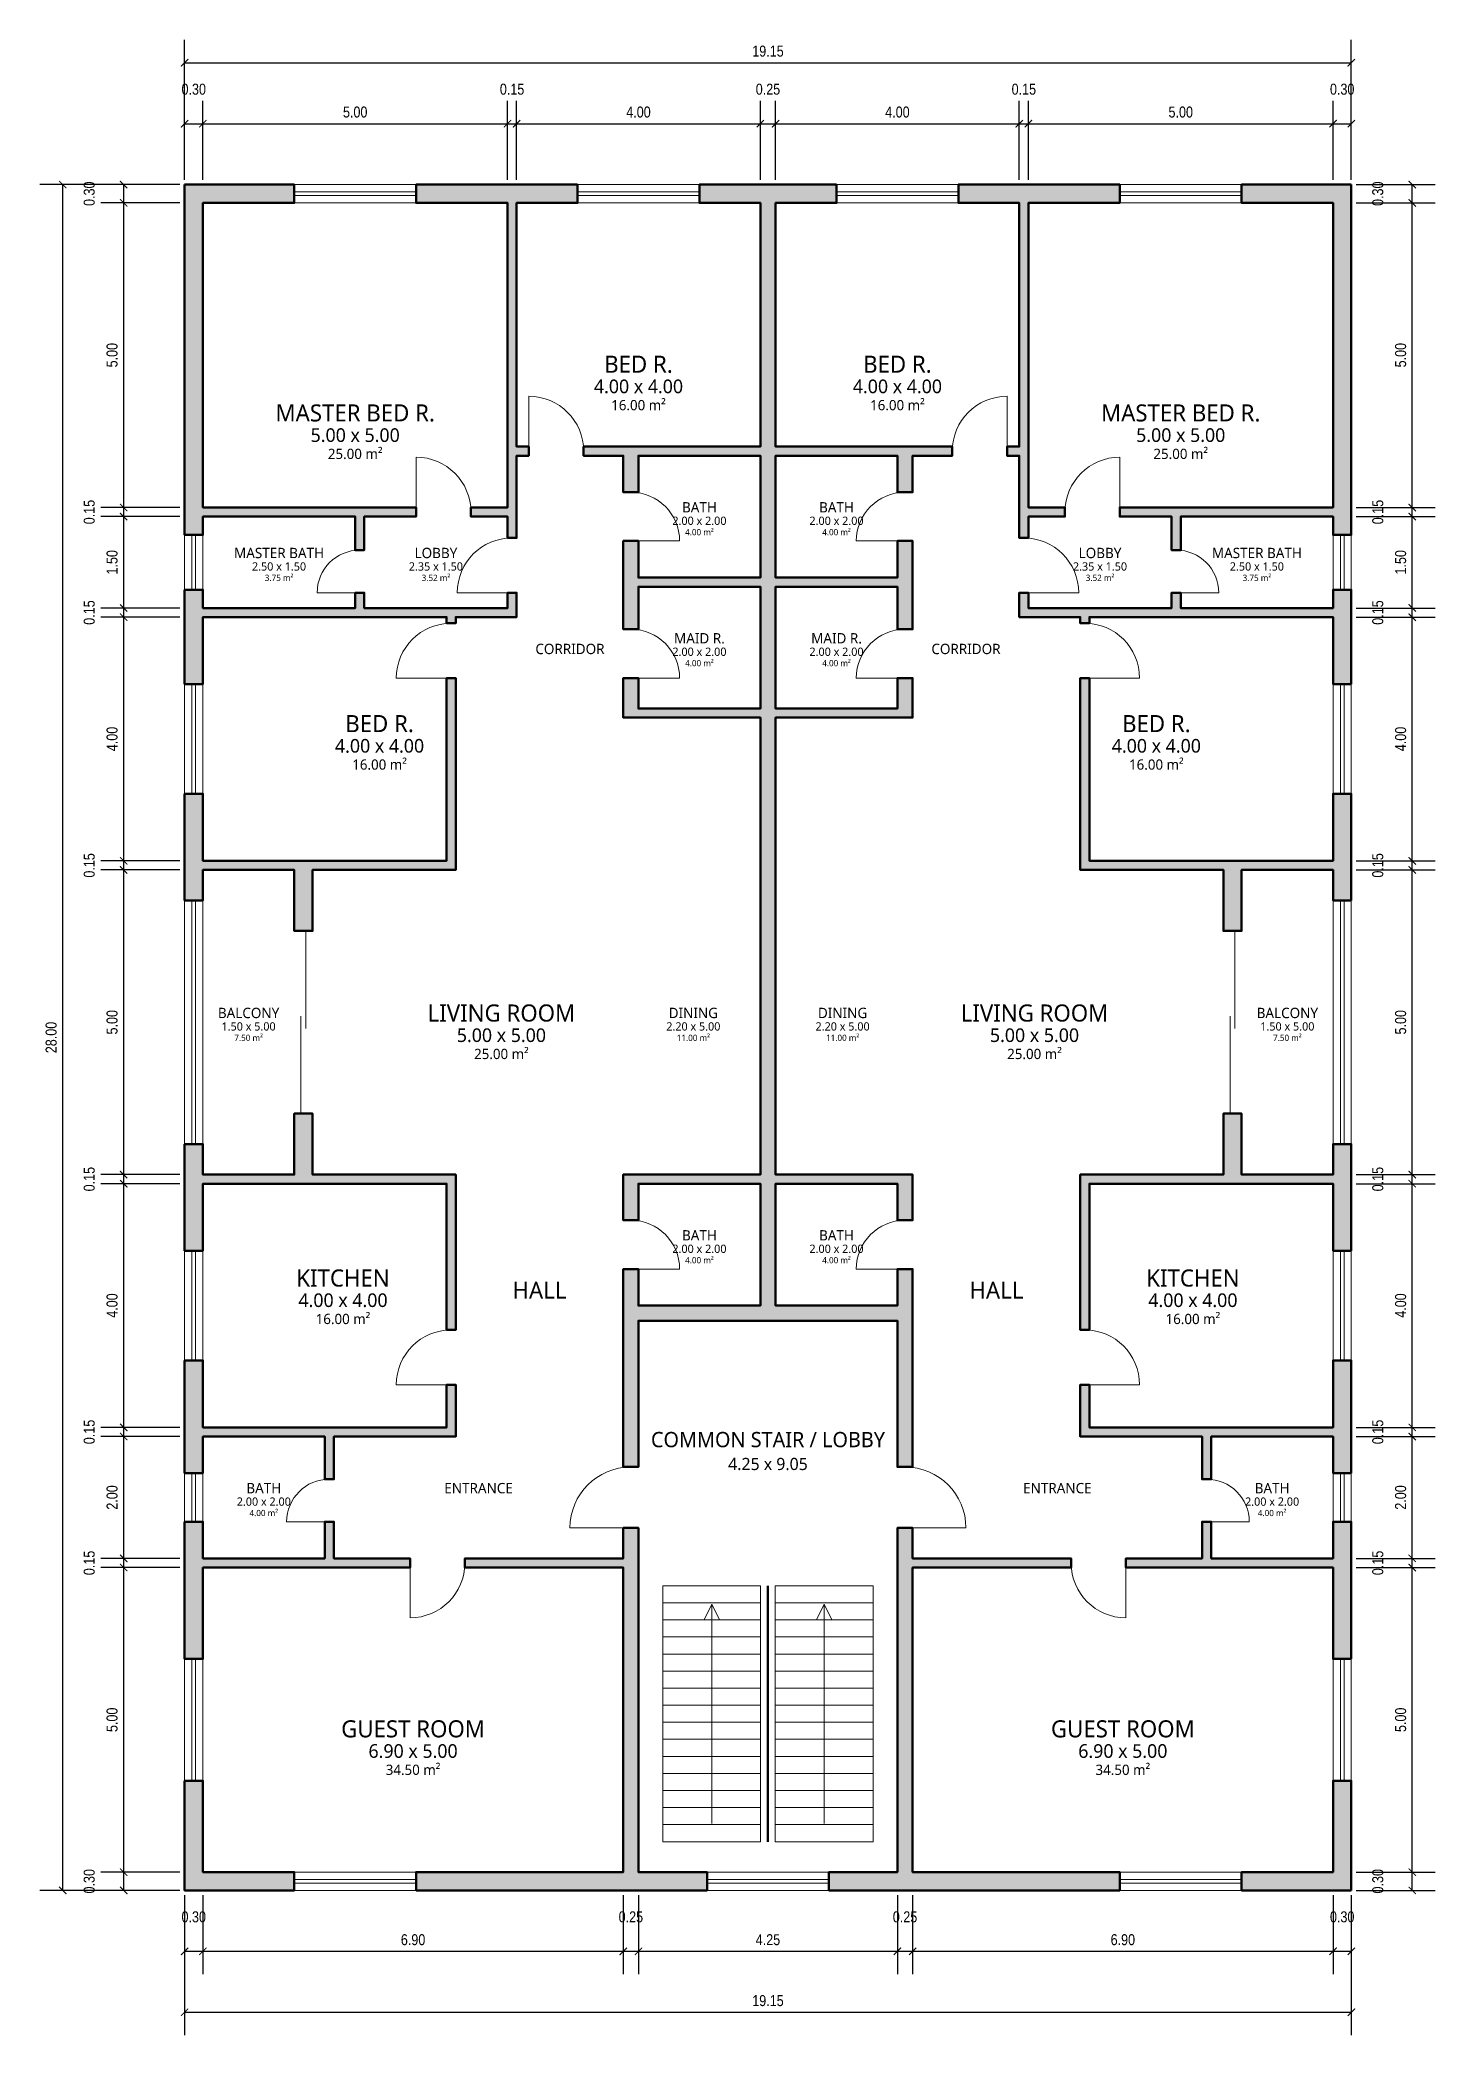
# Model space of a CAD drawing. Header units: metres. Extents: x -2.4 to 20.5, y -2.4 to 30.4.
import ezdxf
from ezdxf.enums import TextEntityAlignment as Align

# ---------------------------------------------------------------- set-up
doc = ezdxf.new("R2010")
doc.units = ezdxf.units.M
for name, color, linetype, lineweight in [('A-ANNO-DIMS', 1, 'Continuous', 18), ('A-DOOR', 3, 'Continuous', 18), ('A-FLOR-STRS', 6, 'Continuous', 18), ('A-GLAZ', 4, 'Continuous', 18), ('A-WALL', 7, 'Continuous', 50), ('A-WALL-PATT', 8, 'Continuous', 0)]:
    doc.layers.add(name, color=color, linetype=linetype, lineweight=lineweight)
doc.layers.add('A-ANNO-TEXT', color=7, linetype='Continuous', lineweight=25, true_color=0x000000)
doc.layers.add('A-AREA', color=7, linetype='Continuous', lineweight=9, true_color=0x000000)
doc.styles.add('OpenSans', font='OpenSans-Regular.ttf')
doc.styles.add('OpenSansCondensed-Light', font='OpenSansCondensed-Light.ttf')
doc.dimstyles.new('EZDXF', dxfattribs={"dimtxt": 0.25, "dimasz": 0.175, "dimexe": 0.375, "dimexo": 0.125, "dimgap": 0.1, "dimtad": 1, "dimlfac": 100, "dimzin": 12, "dimdsep": 46, "dimtxsty": 'OpenSansCondensed-Light', "dimblk": 'ARCHTICK', "dimcen": 2.5, "dimazin": 3, "dimtfac": 0.5, "dimtmove": 2, "dimatfit": 3})

# ---------------------------------------------------------------- blocks, each defined once
blk = doc.blocks.new('_ARCHTICK')
at = {"color": 0, "linetype": 'BYBLOCK', "const_width": 0.15}
blk.add_lwpolyline([(-0.5, -0.5), (0.5, 0.5)], dxfattribs=at)

msp = doc.modelspace()

# ---------------------------------------------------------------- hatches: boundary and pattern name
at = {"layer": 'A-WALL-PATT'}
for points in [[(0, 28), (1.8, 28), (1.8, 27.7), (0.3, 27.7), (0.3, 22.7), (3.8, 22.7), (3.8, 22.55), (2.95, 22.55), (2.95, 22), (2.8, 22), (2.8, 22.55), (0.3, 22.55), (0.3, 22.25), (0, 22.25), (0, 28)], [(6.45, 28), (6.45, 27.7), (5.45, 27.7), (5.45, 23.7), (5.65, 23.7), (5.65, 23.55), (5.45, 23.55), (5.45, 22.2), (5.3, 22.2), (5.3, 22.55), (4.7, 22.55), (4.7, 22.7), (5.3, 22.7), (5.3, 27.7), (3.8, 27.7), (3.8, 28), (6.45, 28)], [(10.7, 28), (10.7, 27.7), (9.7, 27.7), (9.7, 23.7), (12.6, 23.7), (12.6, 23.55), (11.95, 23.55), (11.95, 22.95), (11.7, 22.95), (11.7, 23.55), (9.7, 23.55), (9.7, 21.55), (11.7, 21.55), (11.7, 22.15), (11.95, 22.15), (11.95, 20.7), (11.7, 20.7), (11.7, 21.4), (9.7, 21.4), (9.7, 19.4), (11.7, 19.4), (11.7, 19.9), (11.95, 19.9), (11.95, 19.25), (11.7, 19.25), (11.65, 19.25), (9.7, 19.25), (9.7, 16.95), (9.7, 16.9), (9.7, 16.75), (9.7, 16.7), (9.7, 11.75), (11.85, 11.75), (11.9, 11.75), (11.95, 11.75), (11.95, 11.6), (11.95, 11.55), (11.95, 11), (11.7, 11), (11.7, 11.6), (9.7, 11.6), (9.7, 9.6), (11.7, 9.6), (11.7, 10.2), (11.95, 10.2), (11.95, 7.65), (11.95, 7.6), (11.95, 7.45), (11.95, 7.4), (11.95, 6.95), (11.7, 6.95), (11.7, 9.35), (7.45, 9.35), (7.45, 6.95), (7.2, 6.95), (7.2, 7.4), (7.2, 7.45), (7.2, 7.6), (7.2, 7.65), (7.2, 10.2), (7.45, 10.2), (7.45, 9.6), (9.45, 9.6), (9.45, 11.6), (7.45, 11.6), (7.45, 11), (7.2, 11), (7.2, 11.55), (7.2, 11.6), (7.2, 11.75), (7.25, 11.75), (7.3, 11.75), (9.45, 11.75), (9.45, 16.7), (9.45, 16.75), (9.45, 16.9), (9.45, 16.95), (9.45, 19.25), (7.5, 19.25), (7.45, 19.25), (7.2, 19.25), (7.2, 19.9), (7.45, 19.9), (7.45, 19.4), (9.45, 19.4), (9.45, 21.4), (7.45, 21.4), (7.45, 20.7), (7.2, 20.7), (7.2, 22.15), (7.45, 22.15), (7.45, 21.55), (9.45, 21.55), (9.45, 23.55), (7.45, 23.55), (7.45, 22.95), (7.2, 22.95), (7.2, 23.55), (6.55, 23.55), (6.55, 23.7), (9.45, 23.7), (9.45, 27.7), (8.45, 27.7), (8.45, 28), (10.7, 28)], [(15.35, 28), (15.35, 27.7), (13.85, 27.7), (13.85, 22.7), (14.45, 22.7), (14.45, 22.55), (13.85, 22.55), (13.85, 22.2), (13.7, 22.2), (13.7, 23.55), (13.5, 23.55), (13.5, 23.7), (13.7, 23.7), (13.7, 27.7), (12.7, 27.7), (12.7, 28), (15.35, 28)], [(19.15, 28), (19.15, 22.25), (18.85, 22.25), (18.85, 22.55), (16.35, 22.55), (16.35, 22), (16.2, 22), (16.2, 22.55), (15.35, 22.55), (15.35, 22.7), (18.85, 22.7), (18.85, 27.7), (17.35, 27.7), (17.35, 28), (19.15, 28)], [(0, 21.35), (0.3, 21.35), (0.3, 21.05), (2.8, 21.05), (2.8, 21.3), (2.95, 21.3), (2.95, 21.05), (5.3, 21.05), (5.3, 21.3), (5.45, 21.3), (5.45, 20.9), (4.45, 20.9), (4.45, 20.8), (4.3, 20.8), (4.3, 20.9), (0.3, 20.9), (0.3, 19.8), (0, 19.8), (0, 21.35)], [(19.15, 19.8), (18.85, 19.8), (18.85, 20.9), (14.85, 20.9), (14.85, 20.8), (14.7, 20.8), (14.7, 20.9), (13.7, 20.9), (13.7, 21.3), (13.85, 21.3), (13.85, 21.05), (16.2, 21.05), (16.2, 21.3), (16.35, 21.3), (16.35, 21.05), (18.85, 21.05), (18.85, 21.35), (19.15, 21.35), (19.15, 19.8)], [(0, 18), (0.3, 18), (0.3, 16.9), (4.3, 16.9), (4.3, 19.9), (4.45, 19.9), (4.45, 16.95), (4.45, 16.9), (4.45, 16.75), (2.1, 16.75), (2.1, 15.75), (1.8, 15.75), (1.8, 16.75), (0.3, 16.75), (0.3, 16.25), (0, 16.25), (0, 18)], [(19.15, 16.25), (18.85, 16.25), (18.85, 16.75), (17.35, 16.75), (17.35, 15.75), (17.05, 15.75), (17.05, 16.75), (14.7, 16.75), (14.7, 16.9), (14.7, 16.95), (14.7, 19.9), (14.85, 19.9), (14.85, 16.9), (18.85, 16.9), (18.85, 18), (19.15, 18), (19.15, 16.25)], [(0, 12.25), (0.3, 12.25), (0.3, 11.75), (1.8, 11.75), (1.8, 12.75), (2.1, 12.75), (2.1, 11.75), (4.45, 11.75), (4.45, 11.6), (4.45, 11.55), (4.45, 9.2), (4.3, 9.2), (4.3, 11.6), (0.3, 11.6), (0.3, 10.5), (0, 10.5), (0, 12.25)], [(19.15, 10.5), (18.85, 10.5), (18.85, 11.6), (14.85, 11.6), (14.85, 9.2), (14.7, 9.2), (14.7, 11.55), (14.7, 11.6), (14.7, 11.75), (17.05, 11.75), (17.05, 12.75), (17.35, 12.75), (17.35, 11.75), (18.85, 11.75), (18.85, 12.25), (19.15, 12.25), (19.15, 10.5)], [(0, 8.7), (0.3, 8.7), (0.3, 7.6), (4.3, 7.6), (4.3, 8.3), (4.45, 8.3), (4.45, 7.65), (4.45, 7.6), (4.45, 7.45), (2.45, 7.45), (2.45, 6.75), (2.3, 6.75), (2.3, 7.45), (0.3, 7.45), (0.3, 6.85), (0, 6.85), (0, 8.7)], [(19.15, 6.85), (18.85, 6.85), (18.85, 7.45), (16.85, 7.45), (16.85, 6.75), (16.7, 6.75), (16.7, 7.45), (14.7, 7.45), (14.7, 7.6), (14.7, 7.65), (14.7, 8.3), (14.85, 8.3), (14.85, 7.6), (18.85, 7.6), (18.85, 8.7), (19.15, 8.7), (19.15, 6.85)], [(0, 6.05), (0.3, 6.05), (0.3, 5.45), (2.3, 5.45), (2.3, 6.05), (2.45, 6.05), (2.45, 5.45), (3.7, 5.45), (3.7, 5.3), (0.3, 5.3), (0.3, 3.8), (0, 3.8), (0, 6.05)], [(3.8, 0), (3.8, 0.3), (7.2, 0.3), (7.2, 5.3), (4.6, 5.3), (4.6, 5.45), (7.2, 5.45), (7.2, 5.95), (7.45, 5.95), (7.45, 0.3), (8.575, 0.3), (8.575, 0), (3.8, 0)], [(10.575, 0), (10.575, 0.3), (11.7, 0.3), (11.7, 5.95), (11.95, 5.95), (11.95, 5.45), (14.55, 5.45), (14.55, 5.3), (11.95, 5.3), (11.95, 0.3), (15.35, 0.3), (15.35, 0), (10.575, 0)], [(19.15, 3.8), (18.85, 3.8), (18.85, 5.3), (15.45, 5.3), (15.45, 5.45), (16.7, 5.45), (16.7, 6.05), (16.85, 6.05), (16.85, 5.45), (18.85, 5.45), (18.85, 6.05), (19.15, 6.05), (19.15, 3.8)], [(0, 1.8), (0.3, 1.8), (0.3, 0.3), (1.8, 0.3), (1.8, 0), (0, 0), (0, 1.8)], [(19.15, 0), (17.35, 0), (17.35, 0.3), (18.85, 0.3), (18.85, 1.8), (19.15, 1.8), (19.15, 0)]]:
    msp.add_hatch(color=8, dxfattribs=at).paths.add_polyline_path(points)

# ---------------------------------------------------------------- linework, layer by layer
at = {"layer": 'A-DOOR'}
for p, q in [((5.65, 23.625), (5.65, 24.525)), ((13.5, 23.625), (13.5, 24.525)), ((3.8, 22.625), (3.8, 23.525)), ((15.35, 22.625), (15.35, 23.525)), ((7.325, 22.15), (8.125, 22.15)), ((11.825, 22.15), (11.025, 22.15)), ((2.875, 21.3), (2.175, 21.3)), ((5.375, 21.3), (4.475, 21.3)), ((13.775, 21.3), (14.675, 21.3)), ((16.275, 21.3), (16.975, 21.3)), ((4.375, 19.9), (3.475, 19.9)), ((7.325, 19.9), (8.125, 19.9)), ((11.825, 19.9), (11.025, 19.9)), ((14.775, 19.9), (15.675, 19.9)), ((1.99, 14.15), (1.99, 15.75)), ((17.24, 14.15), (17.24, 15.75)), ((1.91, 12.75), (1.91, 14.35)), ((17.16, 12.75), (17.16, 14.35)), ((7.325, 10.2), (8.125, 10.2)), ((11.825, 10.2), (11.025, 10.2)), ((4.375, 8.3), (3.475, 8.3)), ((14.775, 8.3), (15.675, 8.3)), ((2.375, 6.05), (1.675, 6.05)), ((7.325, 5.95), (6.325, 5.95)), ((11.825, 5.95), (12.825, 5.95)), ((16.775, 6.05), (17.475, 6.05)), ((3.7, 5.375), (3.7, 4.475)), ((15.45, 5.375), (15.45, 4.475))]:
    msp.add_line(p, q, dxfattribs=at)
for centre, radius, start, end in [((5.65, 23.625), 0.9, 0, 90), ((13.5, 23.625), 0.9, 90, 180), ((3.8, 22.625), 0.9, 0, 90), ((15.35, 22.625), 0.9, 90, 180), ((7.325, 22.15), 0.8, 0, 90), ((11.825, 22.15), 0.8, 90, 180), ((2.875, 21.3), 0.7, 90, 180), ((5.375, 21.3), 0.9, 90, 180), ((13.775, 21.3), 0.9, 0, 90), ((16.275, 21.3), 0.7, 0, 90), ((4.375, 19.9), 0.9, 90, 180), ((7.325, 19.9), 0.8, 0, 90), ((11.825, 19.9), 0.8, 90, 180), ((14.775, 19.9), 0.9, 0, 90), ((7.325, 10.2), 0.8, 0, 90), ((11.825, 10.2), 0.8, 90, 180), ((4.375, 8.3), 0.9, 90, 180), ((14.775, 8.3), 0.9, 0, 90), ((7.325, 5.95), 1, 90, 180), ((11.825, 5.95), 1, 0, 90), ((2.375, 6.05), 0.7, 90, 180), ((16.775, 6.05), 0.7, 0, 90), ((3.7, 5.375), 0.9, 270, 0), ((15.45, 5.375), 0.9, 180, 270)]:
    msp.add_arc(centre, radius, start, end, dxfattribs=at)
at = {"layer": 'A-FLOR-STRS'}
for p, q in [((7.85, 4.72), (9.455, 4.72)), ((8.652, 1.1), (8.652, 4.7)), ((9.695, 4.72), (11.3, 4.72)), ((10.497, 1.1), (10.497, 4.7)), ((7.85, 4.44), (9.455, 4.44)), ((9.695, 4.44), (11.3, 4.44)), ((7.85, 4.16), (9.455, 4.16)), ((9.695, 4.16), (11.3, 4.16)), ((7.85, 3.88), (9.455, 3.88)), ((9.695, 3.88), (11.3, 3.88)), ((7.85, 3.6), (9.455, 3.6)), ((7.85, 3.32), (9.455, 3.32)), ((9.695, 3.6), (11.3, 3.6)), ((9.695, 3.32), (11.3, 3.32)), ((7.85, 3.04), (9.455, 3.04)), ((9.695, 3.04), (11.3, 3.04)), ((7.85, 2.76), (9.455, 2.76)), ((9.695, 2.76), (11.3, 2.76)), ((7.85, 2.48), (9.455, 2.48)), ((9.695, 2.48), (11.3, 2.48)), ((7.85, 2.2), (9.455, 2.2)), ((9.695, 2.2), (11.3, 2.2)), ((7.85, 1.92), (9.455, 1.92)), ((7.85, 1.64), (9.455, 1.64)), ((9.695, 1.92), (11.3, 1.92)), ((9.695, 1.64), (11.3, 1.64)), ((7.85, 1.36), (9.455, 1.36)), ((9.695, 1.36), (11.3, 1.36)), ((7.85, 1.08), (9.455, 1.08)), ((9.695, 1.08), (11.3, 1.08))]:
    msp.add_line(p, q, dxfattribs=at)
for points in [[(7.85, 0.8), (9.455, 0.8), (9.455, 5), (7.85, 5)], [(9.695, 0.8), (11.3, 0.8), (11.3, 5), (9.695, 5)]]:
    msp.add_lwpolyline(points, close=True, dxfattribs=at)
for points in [[(8.533, 4.45), (8.652, 4.7), (8.772, 4.45)], [(10.377, 4.45), (10.497, 4.7), (10.617, 4.45)]]:
    msp.add_lwpolyline(points, dxfattribs=at)
at = {"layer": 'A-GLAZ'}
for p, q in [((1.8, 27.88), (3.8, 27.88)), ((6.45, 27.88), (8.45, 27.88)), ((10.7, 27.88), (12.7, 27.88)), ((15.35, 27.88), (17.35, 27.88)), ((1.8, 27.82), (3.8, 27.82)), ((6.45, 27.82), (8.45, 27.82)), ((10.7, 27.82), (12.7, 27.82)), ((15.35, 27.82), (17.35, 27.82)), ((0.12, 21.35), (0.12, 22.25)), ((0.18, 21.35), (0.18, 22.25)), ((18.97, 21.35), (18.97, 22.25)), ((19.03, 21.35), (19.03, 22.25)), ((0.12, 18), (0.12, 19.8)), ((0.18, 18), (0.18, 19.8)), ((18.97, 18), (18.97, 19.8)), ((19.03, 18), (19.03, 19.8)), ((0.12, 12.25), (0.12, 16.25)), ((0.18, 12.25), (0.18, 16.25)), ((18.97, 12.25), (18.97, 16.25)), ((19.03, 12.25), (19.03, 16.25)), ((0.12, 8.7), (0.12, 10.5)), ((0.18, 8.7), (0.18, 10.5)), ((18.97, 8.7), (18.97, 10.5)), ((19.03, 8.7), (19.03, 10.5)), ((0.12, 6.05), (0.12, 6.85)), ((0.18, 6.05), (0.18, 6.85)), ((18.97, 6.05), (18.97, 6.85)), ((19.03, 6.05), (19.03, 6.85)), ((0.12, 1.8), (0.12, 3.8)), ((0.18, 1.8), (0.18, 3.8)), ((18.97, 1.8), (18.97, 3.8)), ((19.03, 1.8), (19.03, 3.8)), ((1.8, 0.18), (3.8, 0.18)), ((1.8, 0.12), (3.8, 0.12)), ((8.575, 0.18), (10.575, 0.18)), ((8.575, 0.12), (10.575, 0.12)), ((15.35, 0.18), (17.35, 0.18)), ((15.35, 0.12), (17.35, 0.12))]:
    msp.add_line(p, q, dxfattribs=at)
for points in [[(1.8, 27.7), (3.8, 27.7), (3.8, 28), (1.8, 28)], [(6.45, 27.7), (8.45, 27.7), (8.45, 28), (6.45, 28)], [(10.7, 27.7), (12.7, 27.7), (12.7, 28), (10.7, 28)], [(15.35, 27.7), (17.35, 27.7), (17.35, 28), (15.35, 28)], [(0, 21.35), (0.3, 21.35), (0.3, 22.25), (0, 22.25)], [(18.85, 21.35), (19.15, 21.35), (19.15, 22.25), (18.85, 22.25)], [(0, 18), (0.3, 18), (0.3, 19.8), (0, 19.8)], [(18.85, 18), (19.15, 18), (19.15, 19.8), (18.85, 19.8)], [(0, 12.25), (0.3, 12.25), (0.3, 16.25), (0, 16.25)], [(18.85, 12.25), (19.15, 12.25), (19.15, 16.25), (18.85, 16.25)], [(0, 8.7), (0.3, 8.7), (0.3, 10.5), (0, 10.5)], [(18.85, 8.7), (19.15, 8.7), (19.15, 10.5), (18.85, 10.5)], [(0, 6.05), (0.3, 6.05), (0.3, 6.85), (0, 6.85)], [(18.85, 6.05), (19.15, 6.05), (19.15, 6.85), (18.85, 6.85)], [(0, 1.8), (0.3, 1.8), (0.3, 3.8), (0, 3.8)], [(18.85, 1.8), (19.15, 1.8), (19.15, 3.8), (18.85, 3.8)], [(1.8, 0), (3.8, 0), (3.8, 0.3), (1.8, 0.3)], [(8.575, 0), (10.575, 0), (10.575, 0.3), (8.575, 0.3)], [(15.35, 0), (17.35, 0), (17.35, 0.3), (15.35, 0.3)]]:
    msp.add_lwpolyline(points, close=True, dxfattribs=at)
at = {"layer": 'A-WALL'}
msp.add_line((9.575, 0.8), (9.575, 5), dxfattribs=at)
for points in [[(0, 28), (1.8, 28), (1.8, 27.7), (0.3, 27.7), (0.3, 22.7), (3.8, 22.7), (3.8, 22.55), (2.95, 22.55), (2.95, 22), (2.8, 22), (2.8, 22.55), (0.3, 22.55), (0.3, 22.25), (0, 22.25), (0, 28)], [(6.45, 28), (6.45, 27.7), (5.45, 27.7), (5.45, 23.7), (5.65, 23.7), (5.65, 23.55), (5.45, 23.55), (5.45, 22.2), (5.3, 22.2), (5.3, 22.55), (4.7, 22.55), (4.7, 22.7), (5.3, 22.7), (5.3, 27.7), (3.8, 27.7), (3.8, 28), (6.45, 28)], [(10.7, 28), (10.7, 27.7), (9.7, 27.7), (9.7, 23.7), (12.6, 23.7), (12.6, 23.55), (11.95, 23.55), (11.95, 22.95), (11.7, 22.95), (11.7, 23.55), (9.7, 23.55), (9.7, 21.55), (11.7, 21.55), (11.7, 22.15), (11.95, 22.15), (11.95, 20.7), (11.7, 20.7), (11.7, 21.4), (9.7, 21.4), (9.7, 19.4), (11.7, 19.4), (11.7, 19.9), (11.95, 19.9), (11.95, 19.25), (11.7, 19.25), (11.65, 19.25), (9.7, 19.25), (9.7, 16.95), (9.7, 16.9), (9.7, 16.75), (9.7, 16.7), (9.7, 11.75), (11.85, 11.75), (11.9, 11.75), (11.95, 11.75), (11.95, 11.6), (11.95, 11.55), (11.95, 11), (11.7, 11), (11.7, 11.6), (9.7, 11.6), (9.7, 9.6), (11.7, 9.6), (11.7, 10.2), (11.95, 10.2), (11.95, 7.65), (11.95, 7.6), (11.95, 7.45), (11.95, 7.4), (11.95, 6.95), (11.7, 6.95), (11.7, 9.35), (7.45, 9.35), (7.45, 6.95), (7.2, 6.95), (7.2, 7.4), (7.2, 7.45), (7.2, 7.6), (7.2, 7.65), (7.2, 10.2), (7.45, 10.2), (7.45, 9.6), (9.45, 9.6), (9.45, 11.6), (7.45, 11.6), (7.45, 11), (7.2, 11), (7.2, 11.55), (7.2, 11.6), (7.2, 11.75), (7.25, 11.75), (7.3, 11.75), (9.45, 11.75), (9.45, 16.7), (9.45, 16.75), (9.45, 16.9), (9.45, 16.95), (9.45, 19.25), (7.5, 19.25), (7.45, 19.25), (7.2, 19.25), (7.2, 19.9), (7.45, 19.9), (7.45, 19.4), (9.45, 19.4), (9.45, 21.4), (7.45, 21.4), (7.45, 20.7), (7.2, 20.7), (7.2, 22.15), (7.45, 22.15), (7.45, 21.55), (9.45, 21.55), (9.45, 23.55), (7.45, 23.55), (7.45, 22.95), (7.2, 22.95), (7.2, 23.55), (6.55, 23.55), (6.55, 23.7), (9.45, 23.7), (9.45, 27.7), (8.45, 27.7), (8.45, 28), (10.7, 28)], [(15.35, 28), (15.35, 27.7), (13.85, 27.7), (13.85, 22.7), (14.45, 22.7), (14.45, 22.55), (13.85, 22.55), (13.85, 22.2), (13.7, 22.2), (13.7, 23.55), (13.5, 23.55), (13.5, 23.7), (13.7, 23.7), (13.7, 27.7), (12.7, 27.7), (12.7, 28), (15.35, 28)], [(19.15, 28), (19.15, 22.25), (18.85, 22.25), (18.85, 22.55), (16.35, 22.55), (16.35, 22), (16.2, 22), (16.2, 22.55), (15.35, 22.55), (15.35, 22.7), (18.85, 22.7), (18.85, 27.7), (17.35, 27.7), (17.35, 28), (19.15, 28)], [(0, 21.35), (0.3, 21.35), (0.3, 21.05), (2.8, 21.05), (2.8, 21.3), (2.95, 21.3), (2.95, 21.05), (5.3, 21.05), (5.3, 21.3), (5.45, 21.3), (5.45, 20.9), (4.45, 20.9), (4.45, 20.8), (4.3, 20.8), (4.3, 20.9), (0.3, 20.9), (0.3, 19.8), (0, 19.8), (0, 21.35)], [(19.15, 19.8), (18.85, 19.8), (18.85, 20.9), (14.85, 20.9), (14.85, 20.8), (14.7, 20.8), (14.7, 20.9), (13.7, 20.9), (13.7, 21.3), (13.85, 21.3), (13.85, 21.05), (16.2, 21.05), (16.2, 21.3), (16.35, 21.3), (16.35, 21.05), (18.85, 21.05), (18.85, 21.35), (19.15, 21.35), (19.15, 19.8)], [(0, 18), (0.3, 18), (0.3, 16.9), (4.3, 16.9), (4.3, 19.9), (4.45, 19.9), (4.45, 16.95), (4.45, 16.9), (4.45, 16.75), (2.1, 16.75), (2.1, 15.75), (1.8, 15.75), (1.8, 16.75), (0.3, 16.75), (0.3, 16.25), (0, 16.25), (0, 18)], [(19.15, 16.25), (18.85, 16.25), (18.85, 16.75), (17.35, 16.75), (17.35, 15.75), (17.05, 15.75), (17.05, 16.75), (14.7, 16.75), (14.7, 16.9), (14.7, 16.95), (14.7, 19.9), (14.85, 19.9), (14.85, 16.9), (18.85, 16.9), (18.85, 18), (19.15, 18), (19.15, 16.25)], [(0, 12.25), (0.3, 12.25), (0.3, 11.75), (1.8, 11.75), (1.8, 12.75), (2.1, 12.75), (2.1, 11.75), (4.45, 11.75), (4.45, 11.6), (4.45, 11.55), (4.45, 9.2), (4.3, 9.2), (4.3, 11.6), (0.3, 11.6), (0.3, 10.5), (0, 10.5), (0, 12.25)], [(19.15, 10.5), (18.85, 10.5), (18.85, 11.6), (14.85, 11.6), (14.85, 9.2), (14.7, 9.2), (14.7, 11.55), (14.7, 11.6), (14.7, 11.75), (17.05, 11.75), (17.05, 12.75), (17.35, 12.75), (17.35, 11.75), (18.85, 11.75), (18.85, 12.25), (19.15, 12.25), (19.15, 10.5)], [(0, 8.7), (0.3, 8.7), (0.3, 7.6), (4.3, 7.6), (4.3, 8.3), (4.45, 8.3), (4.45, 7.65), (4.45, 7.6), (4.45, 7.45), (2.45, 7.45), (2.45, 6.75), (2.3, 6.75), (2.3, 7.45), (0.3, 7.45), (0.3, 6.85), (0, 6.85), (0, 8.7)], [(19.15, 6.85), (18.85, 6.85), (18.85, 7.45), (16.85, 7.45), (16.85, 6.75), (16.7, 6.75), (16.7, 7.45), (14.7, 7.45), (14.7, 7.6), (14.7, 7.65), (14.7, 8.3), (14.85, 8.3), (14.85, 7.6), (18.85, 7.6), (18.85, 8.7), (19.15, 8.7), (19.15, 6.85)], [(0, 6.05), (0.3, 6.05), (0.3, 5.45), (2.3, 5.45), (2.3, 6.05), (2.45, 6.05), (2.45, 5.45), (3.7, 5.45), (3.7, 5.3), (0.3, 5.3), (0.3, 3.8), (0, 3.8), (0, 6.05)], [(3.8, 0), (3.8, 0.3), (7.2, 0.3), (7.2, 5.3), (4.6, 5.3), (4.6, 5.45), (7.2, 5.45), (7.2, 5.95), (7.45, 5.95), (7.45, 0.3), (8.575, 0.3), (8.575, 0), (3.8, 0)], [(10.575, 0), (10.575, 0.3), (11.7, 0.3), (11.7, 5.95), (11.95, 5.95), (11.95, 5.45), (14.55, 5.45), (14.55, 5.3), (11.95, 5.3), (11.95, 0.3), (15.35, 0.3), (15.35, 0), (10.575, 0)], [(19.15, 3.8), (18.85, 3.8), (18.85, 5.3), (15.45, 5.3), (15.45, 5.45), (16.7, 5.45), (16.7, 6.05), (16.85, 6.05), (16.85, 5.45), (18.85, 5.45), (18.85, 6.05), (19.15, 6.05), (19.15, 3.8)], [(0, 1.8), (0.3, 1.8), (0.3, 0.3), (1.8, 0.3), (1.8, 0), (0, 0), (0, 1.8)], [(19.15, 0), (17.35, 0), (17.35, 0.3), (18.85, 0.3), (18.85, 1.8), (19.15, 1.8), (19.15, 0)]]:
    msp.add_lwpolyline(points, close=True, dxfattribs=at)

# ---------------------------------------------------------------- texts
at = {"layer": 'A-ANNO-TEXT', "style": 'OpenSans'}
for s, height, p in [('BED R.', 0.28, (7.45, 25.052)), ('BED R.', 0.28, (11.7, 25.052)), ('4.00 x 4.00', 0.224, (7.45, 24.688)), ('4.00 x 4.00', 0.224, (11.7, 24.688)), ('MASTER BED R.', 0.28, (2.8, 24.252)), ('MASTER BED R.', 0.28, (16.35, 24.252)), ('5.00 x 5.00', 0.224, (2.8, 23.888)), ('5.00 x 5.00', 0.224, (16.35, 23.888)), ('BATH', 0.17, (8.45, 22.703)), ('BATH', 0.17, (10.7, 22.703)), ('2.00 x 2.00', 0.136, (8.45, 22.482)), ('2.00 x 2.00', 0.136, (10.7, 22.482)), ('MASTER BATH', 0.17, (1.55, 21.953)), ('LOBBY', 0.17, (4.125, 21.953)), ('LOBBY', 0.17, (15.025, 21.953)), ('MASTER BATH', 0.17, (17.6, 21.953)), ('2.50 x 1.50', 0.136, (1.55, 21.732)), ('2.35 x 1.50', 0.136, (4.125, 21.732)), ('2.35 x 1.50', 0.136, (15.025, 21.732)), ('2.50 x 1.50', 0.136, (17.6, 21.732)), ('MAID R.', 0.17, (8.45, 20.553)), ('MAID R.', 0.17, (10.7, 20.553)), ('CORRIDOR', 0.17, (6.325, 20.378)), ('2.00 x 2.00', 0.136, (8.45, 20.332)), ('2.00 x 2.00', 0.136, (10.7, 20.332)), ('CORRIDOR', 0.17, (12.825, 20.378)), ('BED R.', 0.28, (3.2, 19.152)), ('BED R.', 0.28, (15.95, 19.152)), ('4.00 x 4.00', 0.224, (3.2, 18.788)), ('4.00 x 4.00', 0.224, (15.95, 18.788)), ('BALCONY', 0.17, (1.05, 14.403)), ('LIVING ROOM', 0.28, (5.2, 14.402)), ('DINING', 0.17, (8.35, 14.403)), ('DINING', 0.17, (10.8, 14.403)), ('LIVING ROOM', 0.28, (13.95, 14.402)), ('BALCONY', 0.17, (18.1, 14.403)), ('1.50 x 5.00', 0.136, (1.05, 14.182)), ('5.00 x 5.00', 0.224, (5.2, 14.038)), ('2.20 x 5.00', 0.136, (8.35, 14.182)), ('2.20 x 5.00', 0.136, (10.8, 14.182)), ('5.00 x 5.00', 0.224, (13.95, 14.038)), ('1.50 x 5.00', 0.136, (18.1, 14.182)), ('BATH', 0.17, (8.45, 10.753)), ('BATH', 0.17, (10.7, 10.753)), ('2.00 x 2.00', 0.136, (8.45, 10.532)), ('2.00 x 2.00', 0.136, (10.7, 10.532)), ('KITCHEN', 0.28, (2.6, 10.052)), ('KITCHEN', 0.28, (16.55, 10.052)), ('HALL', 0.28, (5.825, 9.852)), ('HALL', 0.28, (13.325, 9.852)), ('4.00 x 4.00', 0.224, (2.6, 9.688)), ('4.00 x 4.00', 0.224, (16.55, 9.688)), ('COMMON STAIR / LOBBY', 0.25, (9.575, 7.4)), ('4.25 x 9.05', 0.2, (9.575, 7)), ('BATH', 0.17, (1.3, 6.603)), ('ENTRANCE', 0.17, (4.825, 6.603)), ('ENTRANCE', 0.17, (14.325, 6.603)), ('BATH', 0.17, (17.85, 6.603)), ('2.00 x 2.00', 0.136, (1.3, 6.382)), ('2.00 x 2.00', 0.136, (17.85, 6.382)), ('GUEST ROOM', 0.28, (3.75, 2.652)), ('GUEST ROOM', 0.28, (15.4, 2.652)), ('6.90 x 5.00', 0.224, (3.75, 2.288)), ('6.90 x 5.00', 0.224, (15.4, 2.288))]:
    msp.add_text(s, height=height, dxfattribs=at).set_placement(p, align=Align.MIDDLE_CENTER)
at = {"layer": 'A-AREA', "style": 'OpenSans'}
for s, height, p in [('16.00 m²', 0.168, (7.45, 24.38)), ('16.00 m²', 0.168, (11.7, 24.38)), ('25.00 m²', 0.168, (2.8, 23.58)), ('25.00 m²', 0.168, (16.35, 23.58)), ('4.00 m²', 0.102, (8.45, 22.295)), ('4.00 m²', 0.102, (10.7, 22.295)), ('3.75 m²', 0.102, (1.55, 21.545)), ('3.52 m²', 0.102, (4.125, 21.545)), ('3.52 m²', 0.102, (15.025, 21.545)), ('3.75 m²', 0.102, (17.6, 21.545)), ('4.00 m²', 0.102, (8.45, 20.145)), ('4.00 m²', 0.102, (10.7, 20.145)), ('16.00 m²', 0.168, (3.2, 18.48)), ('16.00 m²', 0.168, (15.95, 18.48)), ('7.50 m²', 0.102, (1.05, 13.995)), ('25.00 m²', 0.168, (5.2, 13.73)), ('11.00 m²', 0.102, (8.35, 13.995)), ('11.00 m²', 0.102, (10.8, 13.995)), ('25.00 m²', 0.168, (13.95, 13.73)), ('7.50 m²', 0.102, (18.1, 13.995)), ('4.00 m²', 0.102, (8.45, 10.345)), ('4.00 m²', 0.102, (10.7, 10.345)), ('16.00 m²', 0.168, (2.6, 9.38)), ('16.00 m²', 0.168, (16.55, 9.38)), ('4.00 m²', 0.102, (1.3, 6.195)), ('4.00 m²', 0.102, (17.85, 6.195)), ('34.50 m²', 0.168, (3.75, 1.98)), ('34.50 m²', 0.168, (15.4, 1.98))]:
    msp.add_text(s, height=height, dxfattribs=at).set_placement(p, align=Align.MIDDLE_CENTER)

# ---------------------------------------------------------------- dimensions: what is measured, and where the dimension line sits
at = {"layer": 'A-ANNO-DIMS'}
for base, p1, p2 in [((0, 30), (0, 28), (19.15, 28)), ((0, 29), (0, 28), (0.3, 28)), ((5.3, 29), (5.3, 28), (5.45, 28)), ((9.45, 29), (9.45, 28), (9.7, 28)), ((13.7, 29), (13.7, 28), (13.85, 28)), ((18.85, 29), (18.85, 28), (19.15, 28)), ((0.3, 29), (0.3, 28), (5.3, 28)), ((5.45, 29), (5.45, 28), (9.45, 28)), ((9.7, 29), (9.7, 28), (13.7, 28)), ((13.85, 29), (13.85, 28), (18.85, 28)), ((0, -1), (0, 0), (0.3, 0)), ((0, -2), (0, 0), (19.15, 0)), ((0.3, -1), (0.3, 0), (7.2, 0)), ((7.2, -1), (7.2, 0), (7.45, 0)), ((7.45, -1), (7.45, 0), (11.7, 0)), ((11.7, -1), (11.7, 0), (11.95, 0)), ((11.95, -1), (11.95, 0), (18.85, 0)), ((18.85, -1), (18.85, 0), (19.15, 0))]:
    msp.add_linear_dim(base=base, p1=p1, p2=p2, dimstyle='EZDXF', override={"dimtxt": 0.18, "dimasz": 0.12, "dimexo": 0.08, "dimtad": 1, "dimtih": 0, "dimtoh": 0, "dimdec": 2, "dimlfac": 1, "dimzin": 0}, dxfattribs=at).render()
for base, p1, p2 in [((-2, 0), (0, 0), (0, 28)), ((-1, 27.7), (0, 27.7), (0, 28)), ((20.15, 27.7), (19.15, 27.7), (19.15, 28)), ((-1, 22.7), (0, 22.7), (0, 27.7)), ((20.15, 22.7), (19.15, 22.7), (19.15, 27.7)), ((-1, 22.55), (0, 22.55), (0, 22.7)), ((-1, 21.05), (0, 21.05), (0, 22.55)), ((20.15, 22.55), (19.15, 22.55), (19.15, 22.7)), ((20.15, 21.05), (19.15, 21.05), (19.15, 22.55)), ((-1, 20.9), (0, 20.9), (0, 21.05)), ((-1, 16.9), (0, 16.9), (0, 20.9)), ((20.15, 20.9), (19.15, 20.9), (19.15, 21.05)), ((20.15, 16.9), (19.15, 16.9), (19.15, 20.9)), ((-1, 16.75), (0, 16.75), (0, 16.9)), ((20.15, 16.75), (19.15, 16.75), (19.15, 16.9)), ((-1, 11.75), (0, 11.75), (0, 16.75)), ((20.15, 11.75), (19.15, 11.75), (19.15, 16.75)), ((-1, 11.6), (0, 11.6), (0, 11.75)), ((20.15, 11.6), (19.15, 11.6), (19.15, 11.75)), ((-1, 7.6), (0, 7.6), (0, 11.6)), ((20.15, 7.6), (19.15, 7.6), (19.15, 11.6)), ((-1, 7.45), (0, 7.45), (0, 7.6)), ((20.15, 7.45), (19.15, 7.45), (19.15, 7.6)), ((-1, 5.45), (0, 5.45), (0, 7.45)), ((20.15, 5.45), (19.15, 5.45), (19.15, 7.45)), ((-1, 5.3), (0, 5.3), (0, 5.45)), ((20.15, 5.3), (19.15, 5.3), (19.15, 5.45)), ((-1, 0.3), (0, 0.3), (0, 5.3)), ((20.15, 0.3), (19.15, 0.3), (19.15, 5.3)), ((-1, 0), (0, 0), (0, 0.3)), ((20.15, 0), (19.15, 0), (19.15, 0.3))]:
    msp.add_linear_dim(base=base, p1=p1, p2=p2, angle=90, dimstyle='EZDXF', override={"dimtxt": 0.18, "dimasz": 0.12, "dimexo": 0.08, "dimtad": 1, "dimtih": 0, "dimtoh": 0, "dimdec": 2, "dimlfac": 1, "dimzin": 0}, dxfattribs=at).render()

doc.saveas('drawing.dxf')
